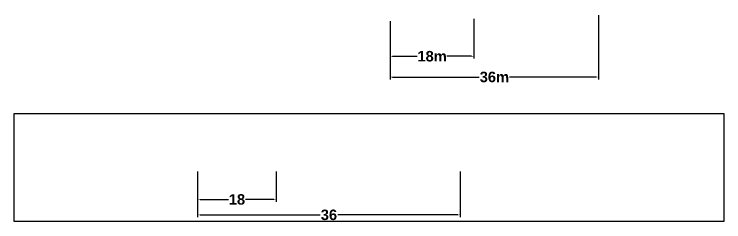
# Model space of a CAD drawing. Header units: metres. Extents: x 933 to 1658, y 433 to 671.
# Drawn here: x 1486.8 to 1540.8, y 433.5 to 449.3 of the extents above; entities that cross this region are included whole.
import ezdxf

# ---------------------------------------------------------------- set-up
doc = ezdxf.new("R2010")
doc.units = ezdxf.units.M
doc.header["$MEASUREMENT"] = 0
doc.styles.get("Standard").update_dxf_attribs({"font": 'arialbd.ttf'})
doc.dimstyles.new('Annotative', dxfattribs={"dimtxt": 0.8, "dimasz": 0.18, "dimexe": 0.18, "dimexo": 0.0625, "dimgap": 0.09, "dimtad": 0, "dimtih": 1, "dimtoh": 1, "dimdec": 1, "dimzin": 0, "dimdsep": 46, "dimtxsty": 'Standard', "dimcen": 0.09, "dimadec": 0, "dimazin": 0, "dimtfac": 1, "dimtdec": 1, "dimtofl": 0, "dimtmove": 0, "dimatfit": 3, "dimfxl": 1, "dimtolj": 1, "dimtzin": 0, "dimarcsym": 0})
picture_1 = doc.add_image_def('image1.png', size_in_pixel=(1153, 176))

# ---------------------------------------------------------------- blocks, each defined once
blk = doc.blocks.new('*D29')
at = {"color": 0, "lineweight": -2, "transparency": 16777216}
for p, q in [((1500.72, 437.289), (1500.72, 434.983)), ((1506.7, 437.289), (1506.7, 434.983)), ((1500.9, 435.163), (1503.068, 435.163)), ((1506.52, 435.163), (1504.352, 435.163))]:
    blk.add_line(p, q, dxfattribs=at)
at = {"color": 0, "transparency": 16777216}
for points in [[(1500.9, 435.193), (1500.9, 435.133), (1500.72, 435.163)], [(1506.52, 435.193), (1506.52, 435.133), (1506.7, 435.163)]]:
    blk.add_solid(points, dxfattribs=at)
at = {"layer": 'Defpoints', "color": 0, "transparency": 16777216}
for p in [(1500.72, 437.351), (1506.7, 437.351), (1506.7, 435.163)]:
    blk.add_point(p, dxfattribs=at)
at = {"color": 0, "transparency": 16777216, "insert": (1503.71, 435.163), "char_height": 0.8, "attachment_point": 5}
blk.add_mtext('\\A1;18', dxfattribs=at)
blk = doc.blocks.new('*D30')
at = {"color": 0, "lineweight": -2, "transparency": 16777216}
for p, q in [((1500.72, 437.289), (1500.72, 433.81)), ((1520.703, 437.289), (1520.703, 433.81)), ((1500.9, 433.99), (1510.041, 433.99)), ((1520.523, 433.99), (1511.382, 433.99))]:
    blk.add_line(p, q, dxfattribs=at)
at = {"color": 0, "transparency": 16777216}
for points in [[(1500.9, 434.02), (1500.9, 433.96), (1500.72, 433.99)], [(1520.523, 434.02), (1520.523, 433.96), (1520.703, 433.99)]]:
    blk.add_solid(points, dxfattribs=at)
at = {"layer": 'Defpoints', "color": 0, "transparency": 16777216}
for p in [(1500.72, 437.351), (1520.703, 437.351), (1520.703, 433.99)]:
    blk.add_point(p, dxfattribs=at)
at = {"color": 0, "transparency": 16777216, "insert": (1510.712, 433.99), "char_height": 0.8, "attachment_point": 5}
blk.add_mtext('\\A1;36', dxfattribs=at)
blk = doc.blocks.new('*D35')
at = {"color": 0, "lineweight": -2, "transparency": 16777216}
for p, q in [((1521.749, 448.931), (1521.749, 445.887)), ((1515.381, 448.745), (1515.381, 445.887)), ((1515.561, 446.067), (1517.437, 446.067)), ((1521.569, 446.067), (1519.693, 446.067))]:
    blk.add_line(p, q, dxfattribs=at)
at = {"color": 0, "transparency": 16777216}
for points in [[(1515.561, 446.097), (1515.561, 446.037), (1515.381, 446.067)], [(1521.569, 446.097), (1521.569, 446.037), (1521.749, 446.067)]]:
    blk.add_solid(points, dxfattribs=at)
at = {"layer": 'Defpoints', "color": 0, "transparency": 16777216}
for p in [(1521.749, 448.994), (1515.381, 448.808), (1521.749, 446.067)]:
    blk.add_point(p, dxfattribs=at)
at = {"color": 0, "transparency": 16777216, "insert": (1518.565, 446.067), "char_height": 0.8, "attachment_point": 5}
blk.add_mtext('\\A1;18m', dxfattribs=at)
blk = doc.blocks.new('*D36')
at = {"color": 0, "lineweight": -2, "transparency": 16777216}
for p, q in [((1531.231, 449.21), (1531.231, 444.308)), ((1515.381, 448.745), (1515.381, 444.308)), ((1515.561, 444.488), (1522.155, 444.488)), ((1531.051, 444.488), (1524.457, 444.488))]:
    blk.add_line(p, q, dxfattribs=at)
at = {"color": 0, "transparency": 16777216}
for points in [[(1515.561, 444.518), (1515.561, 444.458), (1515.381, 444.488)], [(1531.051, 444.518), (1531.051, 444.458), (1531.231, 444.488)]]:
    blk.add_solid(points, dxfattribs=at)
at = {"layer": 'Defpoints', "color": 0, "transparency": 16777216}
for p in [(1531.231, 449.272), (1515.381, 448.808), (1531.231, 444.488)]:
    blk.add_point(p, dxfattribs=at)
at = {"color": 0, "transparency": 16777216, "insert": (1523.306, 444.488), "char_height": 0.8, "attachment_point": 5}
blk.add_mtext('\\A1;36m', dxfattribs=at)

msp = doc.modelspace()

# ---------------------------------------------------------------- dimensions: what is measured, and where the dimension line sits
for base, p1, p2, text, picture, middle in [((1531.23135, 444.4876), (1515.38081, 448.80773), (1531.23135, 449.27226), '36m', '*D36', (1523.30608, 444.4876)), ((1521.74891, 446.067), (1515.38081, 448.80773), (1521.74891, 448.99354), '18m', '*D35', (1518.56486, 446.067)), ((1506.69975, 435.16295), (1500.72006, 437.35134), (1506.69975, 437.35134), '18', '*D29', (1503.7099, 435.16295))]:
    dim = msp.add_linear_dim(base=base, p1=p1, p2=p2, text=text, dimstyle='Annotative')
    dim.commit()
    dim.dimension.update_dxf_attribs({"geometry": picture, "text_midpoint": middle})
dim = msp.add_linear_dim(base=(1520.70315, 433.98961), p1=(1500.72006, 437.35134), p2=(1520.70315, 437.35134), text='36', dimstyle='Annotative')
dim.commit()
dim.dimension.update_dxf_attribs({"geometry": '*D30', "text_midpoint": (1510.7116, 433.98961), "dimtype": 160})

# ---------------------------------------------------------------- pictures from other files: only their frames are drawn
image = msp.add_image(picture_1, insert=(1486.75666, 433.47715), size_in_units=(54.00912, 8.24424))
image.dxf.flags = 7

doc.saveas('drawing.dxf')
